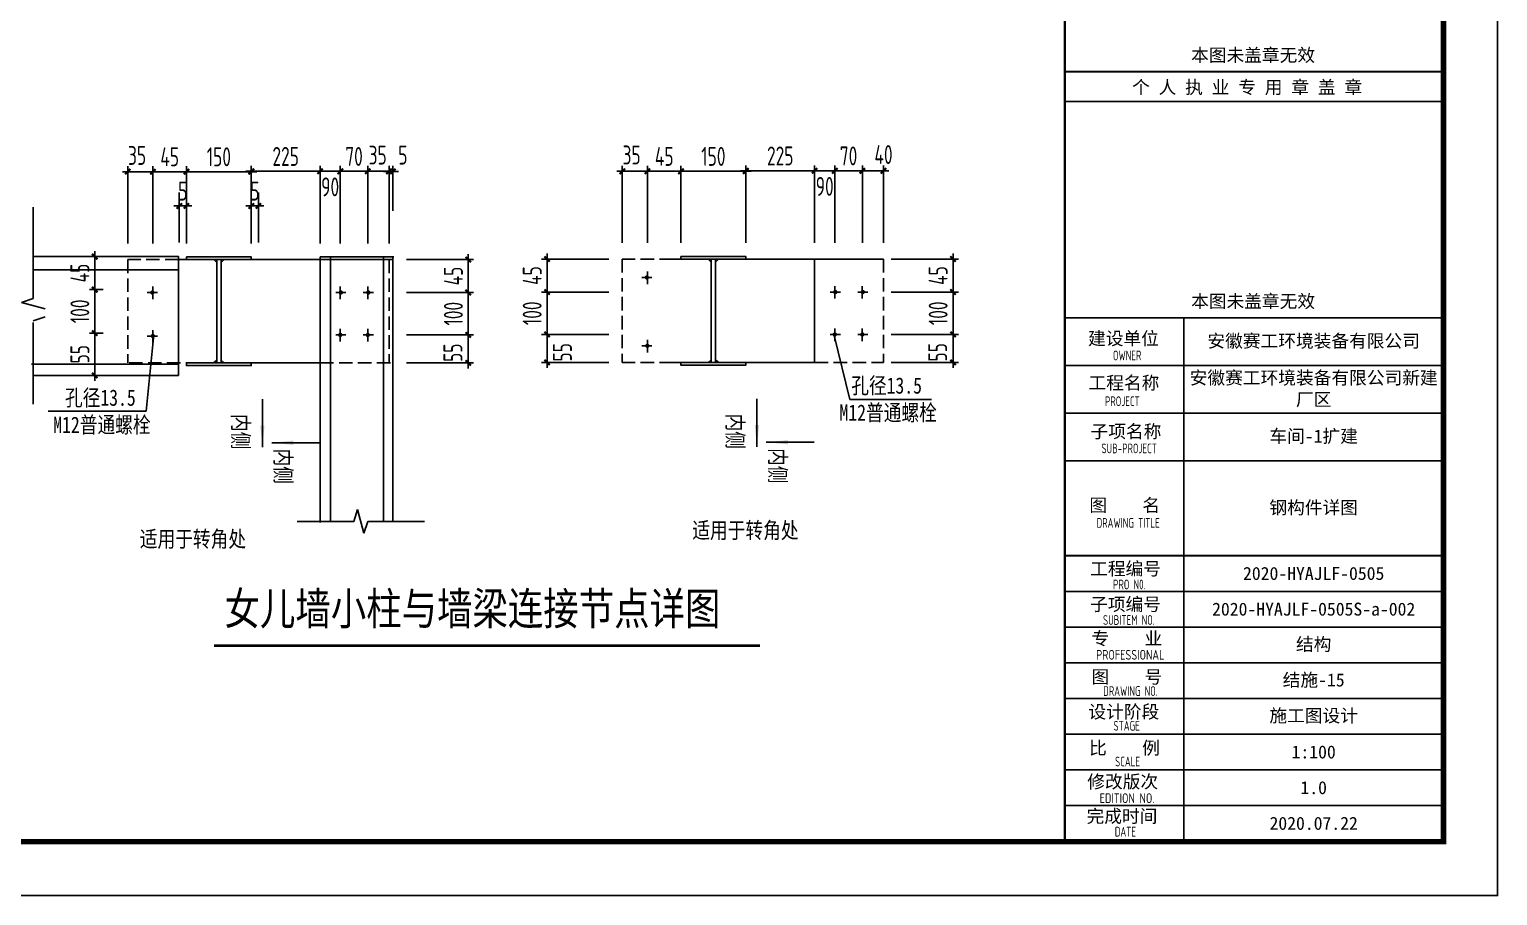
# Model space of a CAD drawing. Extents: x 2303022 to 2899168, y 17226141 to 18257813.
# Drawn here: x 2771839 to 2798977, y 17260315 to 17276328 of the extents above; entities that cross this region are included whole.
import ezdxf

# ---------------------------------------------------------------- set-up
doc = ezdxf.new("R2010")
doc.units = 0
doc.header["$LTSCALE"] = 1000
doc.header["$MEASUREMENT"] = 0
doc.linetypes.add('DASH', pattern=[0.35, 0.25, -0.1])
doc.layers.get('Defpoints').update_dxf_attribs({"color": 250})
for name, color, linetype in [('3T_WOOD', 21, 'Continuous'), ('OTHER', 7, 'Continuous'), ('PUB_DIM', 161, 'Continuous'), ('PUB_TEXT', 7, 'Continuous'), ('PUB_TITLE', 4, 'Continuous'), ('TK', 4, 'Continuous'), ('图层1', 8, 'Continuous'), ('水平支撑', 4, 'Continuous')]:
    doc.layers.add(name, color=color, linetype=linetype)
doc.styles.add('-宋体', font='', dxfattribs={"width": 0.8})
doc.styles.add('TSSD_Dimension', font='Tssdeng.shx', dxfattribs={"width": 0.7, "bigfont": 'hztxt.shx'})
doc.styles.add('TSSD_REIN', font='tssdeng.shx', dxfattribs={"width": 0.7, "bigfont": 'tssdchn.shx'})
doc.styles.add('图签宋体', font='', dxfattribs={"height": 300})
doc.styles.get('-宋体').set_extended_font_data('SimSun')
doc.styles.get('图签宋体').set_extended_font_data('NSimSun')
doc.dimstyles.new('TSSD_20_100', dxfattribs={"dimtxt": 350, "dimasz": 100, "dimexe": 100, "dimexo": 250, "dimgap": 100, "dimtad": 1, "dimdec": 0, "dimlfac": 0.2, "dimzin": 0, "dimdsep": 46, "dimtxsty": 'TSSD_Dimension', "dimblk": 'ARCHTICK', "dimblk1": 'ARCHTICK', "dimblk2": 'ARCHTICK', "dimcen": 0, "dimdle": 100, "dimclrt": 7, "dimadec": 0, "dimazin": 0, "dimtfac": 1, "dimtdec": 0, "dimtix": 1, "dimtmove": 2, "dimatfit": 3, "dimfxl": 0, "dimtolj": 1, "dimtzin": 0, "dimarcsym": 0})

# ---------------------------------------------------------------- blocks, each defined once
blk = doc.blocks.new('_ArchTick')
at = {"color": 0, "linetype": 'ByBlock', "const_width": 0.4}
blk.add_lwpolyline([(-0.5, -0.5), (0.5, 0.5)], dxfattribs=at)
blk = doc.blocks.new('*D813')
at = {"layer": 'Defpoints', "color": 0}
for p in [(2787235, 17273713), (2787235, 17272131), (2787627, 17272131)]:
    blk.add_point(p, dxfattribs=at)
at = {"layer": 'PUB_DIM', "color": 0, "lineweight": -2}
for p, q in [((2787727, 17273713), (2787135, 17273713)), ((2787235, 17272381), (2787235, 17273813)), ((2787627, 17272381), (2787627, 17273813))]:
    blk.add_line(p, q, dxfattribs=at)
at = {"layer": 'PUB_DIM', "color": 0, "lineweight": -2, "xscale": 100, "yscale": 100, "zscale": 100}
for p, rotation in [((2787235, 17273713), 180.0000000021782), ((2787627, 17273713), 2.178257574314557e-09)]:
    blk.add_blockref('_ArchTick', p, dxfattribs=dict(at, rotation=rotation))
at = {"layer": 'PUB_DIM', "color": 7, "insert": (2787626, 17274013), "char_height": 350, "attachment_point": 5, "rotation": 0, "style": 'TSSD_Dimension'}
blk.add_mtext('\\A1;40', dxfattribs=at)
blk = doc.blocks.new('*D814')
at = {"layer": 'Defpoints', "color": 0}
for p in [(2786353, 17273713), (2786353, 17272131), (2786725, 17272131)]:
    blk.add_point(p, dxfattribs=at)
at = {"layer": 'PUB_DIM', "color": 0, "lineweight": -2}
for p, q in [((2786825, 17273713), (2786253, 17273713)), ((2786353, 17272381), (2786353, 17273813)), ((2786725, 17272381), (2786725, 17273813))]:
    blk.add_line(p, q, dxfattribs=at)
at = {"layer": 'PUB_DIM', "color": 0, "lineweight": -2, "xscale": 100, "yscale": 100, "zscale": 100}
for p, rotation in [((2786353, 17273713), 180.0000000022905), ((2786725, 17273713), 2.290487799427865e-09)]:
    blk.add_blockref('_ArchTick', p, dxfattribs=dict(at, rotation=rotation))
at = {"layer": 'PUB_DIM', "color": 7, "insert": (2786539, 17273425), "char_height": 350, "attachment_point": 5, "rotation": 0, "style": 'TSSD_Dimension'}
blk.add_mtext('\\A1;90', dxfattribs=at)
blk = doc.blocks.new('*D815')
at = {"layer": 'Defpoints', "color": 0}
for p in [(2786725, 17273713), (2786725, 17272131), (2787235, 17272131)]:
    blk.add_point(p, dxfattribs=at)
at = {"layer": 'PUB_DIM', "color": 0, "lineweight": -2}
for p, q in [((2786725, 17273713), (2786625, 17273713)), ((2786725, 17272381), (2786725, 17273813)), ((2787235, 17273713), (2786725, 17273713)), ((2787235, 17272381), (2787235, 17273813)), ((2787235, 17273713), (2787335, 17273713))]:
    blk.add_line(p, q, dxfattribs=at)
at = {"layer": 'PUB_DIM', "color": 0, "lineweight": -2, "xscale": 100, "yscale": 100, "zscale": 100}
for p, rotation in [((2786725, 17273713), 359.999999996648), ((2787235, 17273713), 179.999999996648)]:
    blk.add_blockref('_ArchTick', p, dxfattribs=dict(at, rotation=rotation))
at = {"layer": 'PUB_DIM', "color": 7, "insert": (2786980, 17273988), "char_height": 350, "attachment_point": 5, "rotation": 360, "style": 'TSSD_Dimension'}
blk.add_mtext('\\A1;70', dxfattribs=at)
blk = doc.blocks.new('*D816')
at = {"layer": 'Defpoints', "color": 0}
for p in [(2785081, 17273705), (2783883, 17272131), (2785081, 17272131)]:
    blk.add_point(p, dxfattribs=at)
at = {"layer": 'PUB_DIM', "color": 0, "lineweight": -2}
for p, q in [((2783783, 17273705), (2785181, 17273705)), ((2783883, 17272381), (2783883, 17273805)), ((2785081, 17272381), (2785081, 17273805))]:
    blk.add_line(p, q, dxfattribs=at)
at = {"layer": 'PUB_DIM', "color": 0, "lineweight": -2, "xscale": 100, "yscale": 100, "zscale": 100, "rotation": 180}
blk.add_blockref('_ArchTick', (2783883, 17273705), dxfattribs=at)
at = {"layer": 'PUB_DIM', "color": 0, "lineweight": -2, "xscale": 100, "yscale": 100, "zscale": 100}
blk.add_blockref('_ArchTick', (2785081, 17273705), dxfattribs=at)
at = {"layer": 'PUB_DIM', "color": 7, "insert": (2784482, 17273980), "char_height": 350, "attachment_point": 5, "style": 'TSSD_Dimension'}
blk.add_mtext('\\A1;150', dxfattribs=at)
blk = doc.blocks.new('*D817')
at = {"layer": 'Defpoints', "color": 0}
for p in [(2783883, 17273705), (2783262, 17272131), (2783883, 17272131)]:
    blk.add_point(p, dxfattribs=at)
at = {"layer": 'PUB_DIM', "color": 0, "lineweight": -2}
for p, q in [((2783162, 17273705), (2783983, 17273705)), ((2783262, 17272381), (2783262, 17273805)), ((2783883, 17272381), (2783883, 17273805))]:
    blk.add_line(p, q, dxfattribs=at)
at = {"layer": 'PUB_DIM', "color": 0, "lineweight": -2, "xscale": 100, "yscale": 100, "zscale": 100, "rotation": 180}
blk.add_blockref('_ArchTick', (2783262, 17273705), dxfattribs=at)
at = {"layer": 'PUB_DIM', "color": 0, "lineweight": -2, "xscale": 100, "yscale": 100, "zscale": 100}
blk.add_blockref('_ArchTick', (2783883, 17273705), dxfattribs=at)
at = {"layer": 'PUB_DIM', "color": 7, "insert": (2783573, 17273980), "char_height": 350, "attachment_point": 5, "style": 'TSSD_Dimension'}
blk.add_mtext('\\A1;45', dxfattribs=at)
blk = doc.blocks.new('*D818')
at = {"layer": 'Defpoints', "color": 0}
for p in [(2785081, 17273713), (2785081, 17272131), (2786353, 17272131)]:
    blk.add_point(p, dxfattribs=at)
at = {"layer": 'PUB_DIM', "color": 0, "lineweight": -2}
for p, q in [((2786453, 17273713), (2784981, 17273713)), ((2785081, 17272381), (2785081, 17273813)), ((2786353, 17272381), (2786353, 17273813))]:
    blk.add_line(p, q, dxfattribs=at)
at = {"layer": 'PUB_DIM', "color": 0, "lineweight": -2, "xscale": 100, "yscale": 100, "zscale": 100, "rotation": 180}
blk.add_blockref('_ArchTick', (2785081, 17273713), dxfattribs=at)
at = {"layer": 'PUB_DIM', "color": 0, "lineweight": -2, "xscale": 100, "yscale": 100, "zscale": 100}
blk.add_blockref('_ArchTick', (2786353, 17273713), dxfattribs=at)
at = {"layer": 'PUB_DIM', "color": 7, "insert": (2785717, 17273988), "char_height": 350, "attachment_point": 5, "style": 'TSSD_Dimension'}
blk.add_mtext('\\A1;225', dxfattribs=at)
blk = doc.blocks.new('*D819')
at = {"layer": 'Defpoints', "color": 0}
for p in [(2775941, 17273697), (2774743, 17272122), (2775941, 17272122)]:
    blk.add_point(p, dxfattribs=at)
at = {"layer": 'PUB_DIM', "color": 0, "lineweight": -2}
for p, q in [((2774643, 17273697), (2776041, 17273697)), ((2774743, 17272372), (2774743, 17273797)), ((2775941, 17272372), (2775941, 17273797))]:
    blk.add_line(p, q, dxfattribs=at)
at = {"layer": 'PUB_DIM', "color": 0, "lineweight": -2, "xscale": 100, "yscale": 100, "zscale": 100, "rotation": 180}
blk.add_blockref('_ArchTick', (2774743, 17273697), dxfattribs=at)
at = {"layer": 'PUB_DIM', "color": 0, "lineweight": -2, "xscale": 100, "yscale": 100, "zscale": 100}
blk.add_blockref('_ArchTick', (2775941, 17273697), dxfattribs=at)
at = {"layer": 'PUB_DIM', "color": 7, "insert": (2775342, 17273972), "char_height": 350, "attachment_point": 5, "style": 'TSSD_Dimension'}
blk.add_mtext('\\A1;150', dxfattribs=at)
blk = doc.blocks.new('*D820')
at = {"layer": 'Defpoints', "color": 0}
for p in [(2774611, 17272976), (2774743, 17273063), (2774743, 17272976)]:
    blk.add_point(p, dxfattribs=at)
at = {"layer": 'PUB_DIM', "color": 0, "lineweight": -2}
for p, q in [((2774611, 17273226), (2774611, 17273163)), ((2774743, 17273226), (2774743, 17273163)), ((2774611, 17273063), (2774511, 17273063)), ((2774611, 17273063), (2774743, 17273063)), ((2774743, 17273063), (2774843, 17273063))]:
    blk.add_line(p, q, dxfattribs=at)
at = {"layer": 'PUB_DIM', "color": 0, "lineweight": -2, "xscale": 100, "yscale": 100, "zscale": 100}
blk.add_blockref('_ArchTick', (2774611, 17273063), dxfattribs=at)
at = {"layer": 'PUB_DIM', "color": 0, "lineweight": -2, "xscale": 100, "yscale": 100, "zscale": 100, "rotation": 180}
blk.add_blockref('_ArchTick', (2774743, 17273063), dxfattribs=at)
at = {"layer": 'PUB_DIM', "color": 7, "insert": (2774677, 17273338), "char_height": 350, "attachment_point": 5, "style": 'TSSD_Dimension'}
blk.add_mtext('\\A1;5', dxfattribs=at)
blk = doc.blocks.new('*D821')
at = {"layer": 'Defpoints', "color": 0}
for p in [(2774743, 17273697), (2774122, 17272122), (2774743, 17272122)]:
    blk.add_point(p, dxfattribs=at)
at = {"layer": 'PUB_DIM', "color": 0, "lineweight": -2}
for p, q in [((2774022, 17273697), (2774843, 17273697)), ((2774122, 17272372), (2774122, 17273797)), ((2774743, 17272372), (2774743, 17273797))]:
    blk.add_line(p, q, dxfattribs=at)
at = {"layer": 'PUB_DIM', "color": 0, "lineweight": -2, "xscale": 100, "yscale": 100, "zscale": 100, "rotation": 180}
blk.add_blockref('_ArchTick', (2774122, 17273697), dxfattribs=at)
at = {"layer": 'PUB_DIM', "color": 0, "lineweight": -2, "xscale": 100, "yscale": 100, "zscale": 100}
blk.add_blockref('_ArchTick', (2774743, 17273697), dxfattribs=at)
at = {"layer": 'PUB_DIM', "color": 7, "insert": (2774433, 17273972), "char_height": 350, "attachment_point": 5, "style": 'TSSD_Dimension'}
blk.add_mtext('\\A1;45', dxfattribs=at)
blk = doc.blocks.new('*D822')
at = {"layer": 'Defpoints', "color": 0}
for p in [(2774122, 17273697), (2773658, 17272122), (2774122, 17272122)]:
    blk.add_point(p, dxfattribs=at)
at = {"layer": 'PUB_DIM', "color": 0, "lineweight": -2}
for p, q in [((2773558, 17273697), (2774222, 17273697)), ((2773658, 17272372), (2773658, 17273797)), ((2774122, 17272372), (2774122, 17273797))]:
    blk.add_line(p, q, dxfattribs=at)
at = {"layer": 'PUB_DIM', "color": 0, "lineweight": -2, "xscale": 100, "yscale": 100, "zscale": 100, "rotation": 180}
blk.add_blockref('_ArchTick', (2773658, 17273697), dxfattribs=at)
at = {"layer": 'PUB_DIM', "color": 0, "lineweight": -2, "xscale": 100, "yscale": 100, "zscale": 100}
blk.add_blockref('_ArchTick', (2774122, 17273697), dxfattribs=at)
at = {"layer": 'PUB_DIM', "color": 7, "insert": (2773830, 17273997), "char_height": 350, "attachment_point": 5, "style": 'TSSD_Dimension'}
blk.add_mtext('\\A1;35', dxfattribs=at)
blk = doc.blocks.new('*D823')
at = {"layer": 'Defpoints', "color": 0}
for p in [(2777586, 17273704), (2777586, 17272122), (2778095, 17272122)]:
    blk.add_point(p, dxfattribs=at)
at = {"layer": 'PUB_DIM', "color": 0, "lineweight": -2}
for p, q in [((2777586, 17273704), (2777486, 17273704)), ((2777586, 17272372), (2777586, 17273804)), ((2778095, 17273704), (2777586, 17273704)), ((2778095, 17272372), (2778095, 17273804)), ((2778095, 17273704), (2778195, 17273704))]:
    blk.add_line(p, q, dxfattribs=at)
at = {"layer": 'PUB_DIM', "color": 0, "lineweight": -2, "xscale": 100, "yscale": 100, "zscale": 100}
for p, rotation in [((2777586, 17273704), 359.999999996648), ((2778095, 17273704), 179.999999996648)]:
    blk.add_blockref('_ArchTick', p, dxfattribs=dict(at, rotation=rotation))
at = {"layer": 'PUB_DIM', "color": 7, "insert": (2777840, 17273979), "char_height": 350, "attachment_point": 5, "rotation": 360, "style": 'TSSD_Dimension'}
blk.add_mtext('\\A1;70', dxfattribs=at)
blk = doc.blocks.new('*D824')
at = {"layer": 'Defpoints', "color": 0}
for p in [(2778095, 17273704), (2778095, 17272122), (2778487, 17272122)]:
    blk.add_point(p, dxfattribs=at)
at = {"layer": 'PUB_DIM', "color": 0, "lineweight": -2}
for p, q in [((2778587, 17273704), (2777995, 17273704)), ((2778095, 17272372), (2778095, 17273804)), ((2778487, 17272372), (2778487, 17273804))]:
    blk.add_line(p, q, dxfattribs=at)
at = {"layer": 'PUB_DIM', "color": 0, "lineweight": -2, "xscale": 100, "yscale": 100, "zscale": 100}
for p, rotation in [((2778095, 17273704), 180.0000000021782), ((2778487, 17273704), 2.178257574314557e-09)]:
    blk.add_blockref('_ArchTick', p, dxfattribs=dict(at, rotation=rotation))
at = {"layer": 'PUB_DIM', "color": 7, "insert": (2778277, 17274004), "char_height": 350, "attachment_point": 5, "rotation": 0, "style": 'TSSD_Dimension'}
blk.add_mtext('\\A1;35', dxfattribs=at)
blk = doc.blocks.new('*D825')
at = {"layer": 'Defpoints', "color": 0}
for p in [(2775941, 17273704), (2775941, 17272122), (2777213, 17272122)]:
    blk.add_point(p, dxfattribs=at)
at = {"layer": 'PUB_DIM', "color": 0, "lineweight": -2}
for p, q in [((2777313, 17273704), (2775841, 17273704)), ((2775941, 17272372), (2775941, 17273804)), ((2777213, 17272372), (2777213, 17273804))]:
    blk.add_line(p, q, dxfattribs=at)
at = {"layer": 'PUB_DIM', "color": 0, "lineweight": -2, "xscale": 100, "yscale": 100, "zscale": 100, "rotation": 180}
blk.add_blockref('_ArchTick', (2775941, 17273704), dxfattribs=at)
at = {"layer": 'PUB_DIM', "color": 0, "lineweight": -2, "xscale": 100, "yscale": 100, "zscale": 100}
blk.add_blockref('_ArchTick', (2777213, 17273704), dxfattribs=at)
at = {"layer": 'PUB_DIM', "color": 7, "insert": (2776577, 17273979), "char_height": 350, "attachment_point": 5, "style": 'TSSD_Dimension'}
blk.add_mtext('\\A1;225', dxfattribs=at)
blk = doc.blocks.new('*D826')
at = {"layer": 'Defpoints', "color": 0}
for p in [(2777213, 17273704), (2777213, 17272122), (2777586, 17272122)]:
    blk.add_point(p, dxfattribs=at)
at = {"layer": 'PUB_DIM', "color": 0, "lineweight": -2}
for p, q in [((2777686, 17273704), (2777113, 17273704)), ((2777213, 17272372), (2777213, 17273804)), ((2777586, 17272372), (2777586, 17273804))]:
    blk.add_line(p, q, dxfattribs=at)
at = {"layer": 'PUB_DIM', "color": 0, "lineweight": -2, "xscale": 100, "yscale": 100, "zscale": 100}
for p, rotation in [((2777213, 17273704), 180.0000000022905), ((2777586, 17273704), 2.290487799427865e-09)]:
    blk.add_blockref('_ArchTick', p, dxfattribs=dict(at, rotation=rotation))
at = {"layer": 'PUB_DIM', "color": 7, "insert": (2777399, 17273416), "char_height": 350, "attachment_point": 5, "rotation": 0, "style": 'TSSD_Dimension'}
blk.add_mtext('\\A1;90', dxfattribs=at)
blk = doc.blocks.new('*D827')
at = {"layer": 'Defpoints', "color": 0}
for p in [(2778487, 17273703), (2778487, 17272724), (2778559, 17272724)]:
    blk.add_point(p, dxfattribs=at)
at = {"layer": 'PUB_DIM', "color": 0, "lineweight": -2}
for p, q in [((2778487, 17273703), (2778387, 17273703)), ((2778487, 17272974), (2778487, 17273803)), ((2778559, 17273703), (2778487, 17273703)), ((2778559, 17272974), (2778559, 17273803)), ((2778559, 17273703), (2778659, 17273703))]:
    blk.add_line(p, q, dxfattribs=at)
at = {"layer": 'PUB_DIM', "color": 0, "lineweight": -2, "xscale": 100, "yscale": 100, "zscale": 100}
for p, rotation in [((2778487, 17273703), 1.181690564132229e-08), ((2778559, 17273703), 180.0000000118169)]:
    blk.add_blockref('_ArchTick', p, dxfattribs=dict(at, rotation=rotation))
at = {"layer": 'PUB_DIM', "color": 7, "insert": (2778743, 17274003), "char_height": 350, "attachment_point": 5, "rotation": 0, "style": 'TSSD_Dimension'}
blk.add_mtext('\\A1;5', dxfattribs=at)
blk = doc.blocks.new('*D828')
at = {"layer": 'Defpoints', "color": 0}
for p in [(2775941, 17273063), (2775941, 17272976), (2776073, 17272976)]:
    blk.add_point(p, dxfattribs=at)
at = {"layer": 'PUB_DIM', "color": 0, "lineweight": -2}
for p, q in [((2775941, 17273226), (2775941, 17273163)), ((2776073, 17273226), (2776073, 17273163)), ((2775941, 17273063), (2775841, 17273063)), ((2776073, 17273063), (2775941, 17273063)), ((2776073, 17273063), (2776173, 17273063))]:
    blk.add_line(p, q, dxfattribs=at)
at = {"layer": 'PUB_DIM', "color": 0, "lineweight": -2, "xscale": 100, "yscale": 100, "zscale": 100}
blk.add_blockref('_ArchTick', (2775941, 17273063), dxfattribs=at)
at = {"layer": 'PUB_DIM', "color": 0, "lineweight": -2, "xscale": 100, "yscale": 100, "zscale": 100, "rotation": 180}
blk.add_blockref('_ArchTick', (2776073, 17273063), dxfattribs=at)
at = {"layer": 'PUB_DIM', "color": 7, "insert": (2776007, 17273338), "char_height": 350, "attachment_point": 5, "style": 'TSSD_Dimension'}
blk.add_mtext('\\A1;5', dxfattribs=at)
blk = doc.blocks.new('*D829')
at = {"layer": 'Defpoints', "color": 0}
for p in [(2783262, 17273705), (2782798, 17272131), (2783262, 17272131)]:
    blk.add_point(p, dxfattribs=at)
at = {"layer": 'PUB_DIM', "color": 0, "lineweight": -2}
for p, q in [((2782698, 17273705), (2783362, 17273705)), ((2782798, 17272381), (2782798, 17273805)), ((2783262, 17272381), (2783262, 17273805))]:
    blk.add_line(p, q, dxfattribs=at)
at = {"layer": 'PUB_DIM', "color": 0, "lineweight": -2, "xscale": 100, "yscale": 100, "zscale": 100, "rotation": 180}
blk.add_blockref('_ArchTick', (2782798, 17273705), dxfattribs=at)
at = {"layer": 'PUB_DIM', "color": 0, "lineweight": -2, "xscale": 100, "yscale": 100, "zscale": 100}
blk.add_blockref('_ArchTick', (2783262, 17273705), dxfattribs=at)
at = {"layer": 'PUB_DIM', "color": 7, "insert": (2782970, 17274005), "char_height": 350, "attachment_point": 5, "style": 'TSSD_Dimension'}
blk.add_mtext('\\A1;35', dxfattribs=at)
blk = doc.blocks.new('*D835')
at = {"layer": 'Defpoints', "color": 0}
for p in [(2773048, 17272128), (2773454, 17272128), (2773454, 17271517)]:
    blk.add_point(p, dxfattribs=at)
at = {"layer": 'PUB_DIM', "color": 0, "lineweight": -2}
for p, q in [((2773204, 17272128), (2772948, 17272128)), ((2773048, 17271417), (2773048, 17272228)), ((2773204, 17271517), (2772948, 17271517))]:
    blk.add_line(p, q, dxfattribs=at)
at = {"layer": 'PUB_DIM', "color": 0, "lineweight": -2, "xscale": 100, "yscale": 100, "zscale": 100}
for p, rotation in [((2773048, 17272128), 90), ((2773048, 17271517), 270)]:
    blk.add_blockref('_ArchTick', p, dxfattribs=dict(at, rotation=rotation))
at = {"layer": 'PUB_DIM', "color": 7, "insert": (2772773, 17271823), "char_height": 350, "attachment_point": 5, "rotation": 90, "style": 'TSSD_Dimension'}
blk.add_mtext('\\A1;45', dxfattribs=at)
blk = doc.blocks.new('*D836')
at = {"layer": 'Defpoints', "color": 0}
for p in [(2773048, 17270714), (2773454, 17270714), (2773454, 17269931)]:
    blk.add_point(p, dxfattribs=at)
at = {"layer": 'PUB_DIM', "color": 0, "lineweight": -2}
for p, q in [((2773204, 17270714), (2772948, 17270714)), ((2773048, 17269831), (2773048, 17270814)), ((2773204, 17269931), (2772948, 17269931))]:
    blk.add_line(p, q, dxfattribs=at)
at = {"layer": 'PUB_DIM', "color": 0, "lineweight": -2, "xscale": 100, "yscale": 100, "zscale": 100}
for p, rotation in [((2773048, 17270714), 90), ((2773048, 17269931), 270)]:
    blk.add_blockref('_ArchTick', p, dxfattribs=dict(at, rotation=rotation))
at = {"layer": 'PUB_DIM', "color": 7, "insert": (2772773, 17270323), "char_height": 350, "attachment_point": 5, "rotation": 90, "style": 'TSSD_Dimension'}
blk.add_mtext('\\A1;55', dxfattribs=at)
blk = doc.blocks.new('*D837')
at = {"layer": 'Defpoints', "color": 0}
for p in [(2773048, 17271517), (2773454, 17271517), (2773454, 17270714)]:
    blk.add_point(p, dxfattribs=at)
at = {"layer": 'PUB_DIM', "color": 0, "lineweight": -2}
for p, q in [((2773204, 17271517), (2772948, 17271517)), ((2773048, 17270614), (2773048, 17271617)), ((2773204, 17270714), (2772948, 17270714))]:
    blk.add_line(p, q, dxfattribs=at)
at = {"layer": 'PUB_DIM', "color": 0, "lineweight": -2, "xscale": 100, "yscale": 100, "zscale": 100}
for p, rotation in [((2773048, 17271517), 90), ((2773048, 17270714), 270)]:
    blk.add_blockref('_ArchTick', p, dxfattribs=dict(at, rotation=rotation))
at = {"layer": 'PUB_DIM', "color": 7, "insert": (2772773, 17271116), "char_height": 350, "attachment_point": 5, "rotation": 90, "style": 'TSSD_Dimension'}
blk.add_mtext('\\A1;100', dxfattribs=at)
blk = doc.blocks.new('_ARROW')
blk.add_solid([(0, 0), (-1, 0.1), (-1, -0.1)])
blk = doc.blocks.new('*D846')
at = {"layer": 'Defpoints', "color": 0}
for p in [(2778559, 17272073), (2779951, 17272073), (2778559, 17271464)]:
    blk.add_point(p, dxfattribs=at)
at = {"layer": 'PUB_DIM', "color": 0, "lineweight": -2}
for p, q in [((2778809, 17272073), (2780051, 17272073)), ((2779951, 17271364), (2779951, 17272173)), ((2778809, 17271464), (2780051, 17271464))]:
    blk.add_line(p, q, dxfattribs=at)
at = {"layer": 'PUB_DIM', "color": 0, "lineweight": -2, "xscale": 100, "yscale": 100, "zscale": 100}
for p, rotation in [((2779951, 17272073), 90), ((2779951, 17271464), 270)]:
    blk.add_blockref('_ArchTick', p, dxfattribs=dict(at, rotation=rotation))
at = {"layer": 'PUB_DIM', "color": 7, "insert": (2779676, 17271768), "char_height": 350, "attachment_point": 5, "rotation": 90, "style": 'TSSD_Dimension'}
blk.add_mtext('\\A1;45', dxfattribs=at)
blk = doc.blocks.new('*D847')
at = {"layer": 'Defpoints', "color": 0}
for p in [(2778559, 17270680), (2779951, 17270680), (2778559, 17270161)]:
    blk.add_point(p, dxfattribs=at)
at = {"layer": 'PUB_DIM', "color": 0, "lineweight": -2}
for p, q in [((2778809, 17270680), (2780051, 17270680)), ((2779951, 17270061), (2779951, 17270780)), ((2778809, 17270161), (2780051, 17270161))]:
    blk.add_line(p, q, dxfattribs=at)
at = {"layer": 'PUB_DIM', "color": 0, "lineweight": -2, "xscale": 100, "yscale": 100, "zscale": 100}
for p, rotation in [((2779951, 17270680), 90), ((2779951, 17270161), 270)]:
    blk.add_blockref('_ArchTick', p, dxfattribs=dict(at, rotation=rotation))
at = {"layer": 'PUB_DIM', "color": 7, "insert": (2779668, 17270350), "char_height": 350, "attachment_point": 5, "rotation": 90, "style": 'TSSD_Dimension'}
blk.add_mtext('\\A1;55', dxfattribs=at)
blk = doc.blocks.new('*D848')
at = {"layer": 'Defpoints', "color": 0}
for p in [(2778559, 17271464), (2779951, 17271464), (2778559, 17270680)]:
    blk.add_point(p, dxfattribs=at)
at = {"layer": 'PUB_DIM', "color": 0, "lineweight": -2}
for p, q in [((2779951, 17270580), (2779951, 17271564)), ((2778809, 17271464), (2780051, 17271464)), ((2778809, 17270680), (2780051, 17270680))]:
    blk.add_line(p, q, dxfattribs=at)
at = {"layer": 'PUB_DIM', "color": 0, "lineweight": -2, "xscale": 100, "yscale": 100, "zscale": 100}
for p, rotation in [((2779951, 17271464), 90), ((2779951, 17270680), 270)]:
    blk.add_blockref('_ArchTick', p, dxfattribs=dict(at, rotation=rotation))
at = {"layer": 'PUB_DIM', "color": 7, "insert": (2779676, 17271072), "char_height": 350, "attachment_point": 5, "rotation": 90, "style": 'TSSD_Dimension'}
blk.add_mtext('\\A1;100', dxfattribs=at)
blk = doc.blocks.new('*D862')
at = {"layer": 'Defpoints', "color": 0}
for p in [(2787519, 17272082), (2788911, 17272082), (2787519, 17271472)]:
    blk.add_point(p, dxfattribs=at)
at = {"layer": 'PUB_DIM', "color": 0, "lineweight": -2}
for p, q in [((2787769, 17272082), (2789011, 17272082)), ((2788911, 17271372), (2788911, 17272182)), ((2787769, 17271472), (2789011, 17271472))]:
    blk.add_line(p, q, dxfattribs=at)
at = {"layer": 'PUB_DIM', "color": 0, "lineweight": -2, "xscale": 100, "yscale": 100, "zscale": 100}
for p, rotation in [((2788911, 17272082), 90), ((2788911, 17271472), 270)]:
    blk.add_blockref('_ArchTick', p, dxfattribs=dict(at, rotation=rotation))
at = {"layer": 'PUB_DIM', "color": 7, "insert": (2788636, 17271777), "char_height": 350, "attachment_point": 5, "rotation": 90, "style": 'TSSD_Dimension'}
blk.add_mtext('\\A1;45', dxfattribs=at)
blk = doc.blocks.new('*D863')
at = {"layer": 'Defpoints', "color": 0}
for p in [(2787519, 17270688), (2788911, 17270688), (2787519, 17270170)]:
    blk.add_point(p, dxfattribs=at)
at = {"layer": 'PUB_DIM', "color": 0, "lineweight": -2}
for p, q in [((2787769, 17270688), (2789011, 17270688)), ((2788911, 17270070), (2788911, 17270788)), ((2787769, 17270170), (2789011, 17270170))]:
    blk.add_line(p, q, dxfattribs=at)
at = {"layer": 'PUB_DIM', "color": 0, "lineweight": -2, "xscale": 100, "yscale": 100, "zscale": 100}
for p, rotation in [((2788911, 17270688), 90), ((2788911, 17270170), 270)]:
    blk.add_blockref('_ArchTick', p, dxfattribs=dict(at, rotation=rotation))
at = {"layer": 'PUB_DIM', "color": 7, "insert": (2788627, 17270358), "char_height": 350, "attachment_point": 5, "rotation": 90, "style": 'TSSD_Dimension'}
blk.add_mtext('\\A1;55', dxfattribs=at)
blk = doc.blocks.new('*D864')
at = {"layer": 'Defpoints', "color": 0}
for p in [(2787519, 17271472), (2788911, 17271472), (2787519, 17270688)]:
    blk.add_point(p, dxfattribs=at)
at = {"layer": 'PUB_DIM', "color": 0, "lineweight": -2}
for p, q in [((2788911, 17270588), (2788911, 17271572)), ((2787769, 17271472), (2789011, 17271472)), ((2787769, 17270688), (2789011, 17270688))]:
    blk.add_line(p, q, dxfattribs=at)
at = {"layer": 'PUB_DIM', "color": 0, "lineweight": -2, "xscale": 100, "yscale": 100, "zscale": 100}
for p, rotation in [((2788911, 17271472), 90), ((2788911, 17270688), 270)]:
    blk.add_blockref('_ArchTick', p, dxfattribs=dict(at, rotation=rotation))
at = {"layer": 'PUB_DIM', "color": 7, "insert": (2788636, 17271080), "char_height": 350, "attachment_point": 5, "rotation": 90, "style": 'TSSD_Dimension'}
blk.add_mtext('\\A1;100', dxfattribs=at)
blk = doc.blocks.new('*D865')
at = {"layer": 'Defpoints', "color": 0}
for p in [(2781408, 17272082), (2782801, 17272082), (2782801, 17271472)]:
    blk.add_point(p, dxfattribs=at)
at = {"layer": 'PUB_DIM', "color": 0, "lineweight": -2}
for p, q in [((2782551, 17272082), (2781308, 17272082)), ((2781408, 17271372), (2781408, 17272182)), ((2782551, 17271472), (2781308, 17271472))]:
    blk.add_line(p, q, dxfattribs=at)
at = {"layer": 'PUB_DIM', "color": 0, "lineweight": -2, "xscale": 100, "yscale": 100, "zscale": 100}
for p, rotation in [((2781408, 17272082), 90), ((2781408, 17271472), 270)]:
    blk.add_blockref('_ArchTick', p, dxfattribs=dict(at, rotation=rotation))
at = {"layer": 'PUB_DIM', "color": 7, "insert": (2781133, 17271777), "char_height": 350, "attachment_point": 5, "rotation": 90, "style": 'TSSD_Dimension'}
blk.add_mtext('\\A1;45', dxfattribs=at)
blk = doc.blocks.new('*D866')
at = {"layer": 'Defpoints', "color": 0}
for p in [(2781408, 17270688), (2782801, 17270688), (2782801, 17270170)]:
    blk.add_point(p, dxfattribs=at)
at = {"layer": 'PUB_DIM', "color": 0, "lineweight": -2}
for p, q in [((2782551, 17270688), (2781308, 17270688)), ((2781408, 17270070), (2781408, 17270788)), ((2782551, 17270170), (2781308, 17270170))]:
    blk.add_line(p, q, dxfattribs=at)
at = {"layer": 'PUB_DIM', "color": 0, "lineweight": -2, "xscale": 100, "yscale": 100, "zscale": 100}
for p, rotation in [((2781408, 17270688), 90), ((2781408, 17270170), 270)]:
    blk.add_blockref('_ArchTick', p, dxfattribs=dict(at, rotation=rotation))
at = {"layer": 'PUB_DIM', "color": 7, "insert": (2781692, 17270358), "char_height": 350, "attachment_point": 5, "rotation": 90, "style": 'TSSD_Dimension'}
blk.add_mtext('\\A1;55', dxfattribs=at)
blk = doc.blocks.new('*D867')
at = {"layer": 'Defpoints', "color": 0}
for p in [(2781408, 17271472), (2782801, 17271472), (2782801, 17270688)]:
    blk.add_point(p, dxfattribs=at)
at = {"layer": 'PUB_DIM', "color": 0, "lineweight": -2}
for p, q in [((2781408, 17270588), (2781408, 17271572)), ((2782551, 17271472), (2781308, 17271472)), ((2782551, 17270688), (2781308, 17270688))]:
    blk.add_line(p, q, dxfattribs=at)
at = {"layer": 'PUB_DIM', "color": 0, "lineweight": -2, "xscale": 100, "yscale": 100, "zscale": 100}
for p, rotation in [((2781408, 17271472), 90), ((2781408, 17270688), 270)]:
    blk.add_blockref('_ArchTick', p, dxfattribs=dict(at, rotation=rotation))
at = {"layer": 'PUB_DIM', "color": 7, "insert": (2781133, 17271080), "char_height": 350, "attachment_point": 5, "rotation": 90, "style": 'TSSD_Dimension'}
blk.add_mtext('\\A1;100', dxfattribs=at)
blk = doc.blocks.new('GeYuanFrame_72621653', base_point=(20.09, 4.53))
at = {"layer": 'PUB_TITLE'}
blk.add_lwpolyline([(908.09, 14.53), (908.09, 111.33)], dxfattribs=at)
at = {"layer": 'TK'}
for p, q in [((886.09, 102.53), (956.09, 102.53)), ((886.09, 93.73), (956.09, 93.73)), ((886.09, 84.93), (908.09, 84.93)), ((886.09, 84.93), (956.09, 84.93)), ((886.09, 67.37), (956.09, 67.37)), ((886.09, 67.33), (956.09, 67.33)), ((886.09, 60.77), (956.09, 60.77)), ((886.09, 54.17), (956.09, 54.17)), ((886.09, 47.57), (956.09, 47.57)), ((886.09, 40.97), (956.09, 40.97)), ((886.09, 34.37), (956.09, 34.37)), ((886.09, 27.77), (956.09, 27.77)), ((886.09, 21.17), (956.09, 21.17)), ((886.09, 14.53), (956.09, 14.53))]:
    blk.add_line(p, q, dxfattribs=at)
blk.add_lwpolyline([(20.09, 4.53), (20.09, 598.53), (966.09, 598.53), (966.09, 4.53)], close=True, dxfattribs=at)
at = {"layer": 'TK', "const_width": 1}
blk.add_lwpolyline([(45.09, 588.53), (956.09, 588.53), (956.09, 14.53), (45.09, 14.53)], close=True, dxfattribs=at)
at = {"layer": 'TK'}
for points, const_width in [([(886.09, 588.53), (886.09, 14.53)], 0.4), ([(886.09, 156.83), (956.09, 156.83)], 0.35), ([(886.09, 111.33), (956.09, 111.33)], 0.35), ([(886.09, 67.37), (956.09, 67.37)], 0.35)]:
    blk.add_lwpolyline(points, dxfattribs=dict(at, const_width=const_width))
blk.add_lwpolyline([(886.09, 151.33), (956.09, 151.33)], dxfattribs=at)
at = {"layer": 'TK', "style": '图签宋体'}
for s, p in [('本图未盖章无效', (909.43, 158.7)), ('个 人 执 业 专 用 章 盖 章', (898.52, 152.77)), ('本图未盖章无效', (909.43, 113.2)), ('建设单位', (890.39, 106.33)), ('工程名称', (890.47, 98.12)), ('子项名称', (890.85, 89.14)), ('图    名', (890.63, 75.5)), ('工程编号', (890.77, 63.77)), ('子项编号', (890.77, 57.19)), ('专    业', (891.01, 50.88)), ('图    号', (891.02, 43.77)), ('设计阶段', (890.45, 37.32)), ('比    例', (890.59, 30.63)), ('修改版次', (890.24, 24.41)), ('完成时间', (890.11, 18.02))]:
    blk.add_text(s, height=2.4, dxfattribs=at).set_placement(p)
at = {"layer": 'TK', "style": 'TSSD_REIN'}
for s, width, p in [('OWNER', 0.7, (894.98, 103.48)), ('PROJECT', 0.7, (893.52, 95.02)), ('SUB-PROJECT', 0.7, (892.86, 86.3)), ('DRAWING TITLE', 0.7, (891.97, 72.53)), ('PRO N0.', 0.7, (895.01, 61.15)), ('SUBITEM NO.', 0.7, (893.15, 54.58)), ('PROFESSIONAL', 0.8, (891.88, 48.15)), ('DRAWING NO.', 0.7, (893.19, 41.45)), ('STAGE', 0.7, (895.09, 35.03)), ('SCALE', 0.7, (895.38, 28.42)), ('EDITION NO.', 0.8, (892.53, 21.64)), ('DATE', 0.7, (895.33, 15.45))]:
    blk.add_text(s, height=1.8, dxfattribs=dict(at, width=width)).set_placement(p)
at = {"layer": 'TK', "char_height": 2.4, "width": 48, "attachment_point": 5, "style": '图签宋体'}
for s, insert in [('安徽赛工环境装备有限公司', (932.09, 106.93)), ('安徽赛工环境装备有限公司新建厂区', (932.09, 98.13)), ('车间-1扩建', (932.09, 89.33)), ('钢构件详图', (932.09, 76.13)), ('2020-HYAJLF-0505', (932.09, 64.07)), ('2020-HYAJLF-0505S-a-002', (932.09, 57.47)), ('结构', (932.09, 50.87)), ('结施-15', (932.09, 44.27)), ('施工图设计', (932.09, 37.67)), ('1:100', (932.09, 31.07)), ('1.0', (932.09, 24.47)), ('2020.07.22', (932.09, 17.88))]:
    blk.add_mtext(s, dxfattribs=dict(at, insert=insert))

msp = doc.modelspace()

# ---------------------------------------------------------------- linework, layer by layer
at = {"layer": 'OTHER'}
for p, q in [((2771911, 17273039.9), (2771911, 17271350.2)), ((2771911, 17271350.2), (2771691, 17271280.2)), ((2771691, 17271280.2), (2772131, 17271160.2)), ((2772131, 17271011), (2771911, 17270941)), ((2771911, 17270911), (2771911, 17269400.4)), ((2777904.2, 17267452.4), (2777834.2, 17267232.4)), ((2778024.2, 17267012.4), (2777904.2, 17267452.4)), ((2777834.2, 17267232.4), (2776788.2, 17267232.4)), ((2778094.2, 17267232.4), (2778024.2, 17267012.4)), ((2779140.2, 17267232.4), (2778094.2, 17267232.4))]:
    msp.add_line(p, q, dxfattribs=at)
at = {"layer": 'PUB_DIM'}
for p, q in [((2774610.9, 17273313.3), (2774610.9, 17272390.3)), ((2776072.9, 17273313.3), (2776072.9, 17272390.3)), ((2777212.8, 17272122.4), (2778574.7, 17272122.4))]:
    msp.add_line(p, q, dxfattribs=at)
for points in [[(2776146.7, 17268605), (2776146.7, 17269489.3)], [(2785286.6, 17268613.6), (2785286.6, 17269497.9)], [(2776319.4, 17268686.8), (2777203.7, 17268686.8)], [(2785459.3, 17268695.4), (2786343.6, 17268695.4)]]:
    msp.add_lwpolyline(points, dxfattribs=at)
at = {"layer": '图层1'}
for p, q in [((2774135.1, 17270624.3), (2773999.7, 17269271.2)), ((2786712.3, 17270668.1), (2787004.2, 17269484.2)), ((2787004.2, 17269484.2), (2788515, 17269484.2)), ((2773999.7, 17269271.2), (2772188.7, 17269271.2))]:
    msp.add_line(p, q, dxfattribs=at)
at = {"layer": '水平支撑'}
for p, q in [((2774596.5, 17272127.9), (2771910.8, 17272127.9)), ((2774596.5, 17272127.9), (2774596.5, 17271978.8)), ((2775333, 17272073.1), (2774596.5, 17272073.1)), ((2775247.1, 17272073.1), (2775302.4, 17272016.4)), ((2775350.8, 17272073.1), (2777212.8, 17272073.1)), ((2775436.7, 17272073.1), (2775381.3, 17272016.4)), ((2777212.8, 17272122.4), (2777212.8, 17270160.9)), ((2777212.8, 17272073.1), (2778559.1, 17272073.1)), ((2777407, 17272122.4), (2777407, 17267249.1)), ((2778385.8, 17272122.4), (2778385.8, 17267249.1)), ((2778559.1, 17272122.4), (2778559.1, 17267249.1)), ((2778559.1, 17272031.8), (2778559.1, 17270119.6)), ((2784472.9, 17272081.7), (2783736.4, 17272081.7)), ((2784387, 17272081.7), (2784442.3, 17272025)), ((2784490.7, 17272081.7), (2786352.7, 17272081.7)), ((2784576.6, 17272081.7), (2784521.2, 17272025)), ((2786352.7, 17272081.7), (2787626.8, 17272081.7)), ((2786352.7, 17272081.7), (2786352.7, 17270169.5)), ((2774596.5, 17271885.6), (2771910.8, 17271885.6)), ((2774596.5, 17271978.8), (2774596.5, 17270066.6)), ((2783262.3, 17271852.5), (2783262.3, 17271620.8)), ((2774122.4, 17271572.8), (2774122.4, 17271341.1)), ((2777585.5, 17271574.3), (2777585.5, 17271342.6)), ((2778094.9, 17271574.3), (2778094.9, 17271342.6)), ((2783345.5, 17271742), (2783158.2, 17271742)), ((2786725.4, 17271582.9), (2786725.4, 17271351.2)), ((2787234.8, 17271582.9), (2787234.8, 17271351.2)), ((2774205.7, 17271462.3), (2774018.3, 17271462.3)), ((2777502.2, 17271463.8), (2777689.6, 17271463.8)), ((2777502.2, 17271463.8), (2777689.6, 17271463.8)), ((2778011.6, 17271463.8), (2778199, 17271463.8)), ((2778011.6, 17271463.8), (2778199, 17271463.8)), ((2786642.1, 17271472.4), (2786829.5, 17271472.4)), ((2786642.1, 17271472.4), (2786829.5, 17271472.4)), ((2787151.5, 17271472.4), (2787338.9, 17271472.4)), ((2787151.5, 17271472.4), (2787338.9, 17271472.4)), ((2774122.4, 17270769.7), (2774122.4, 17270537.9)), ((2777502.2, 17270679.7), (2777689.6, 17270679.7)), ((2777502.2, 17270679.7), (2777689.6, 17270679.7)), ((2777585.5, 17270790.2), (2777585.5, 17270558.5)), ((2778011.6, 17270679.7), (2778199, 17270679.7)), ((2778011.6, 17270679.7), (2778199, 17270679.7)), ((2778094.9, 17270790.2), (2778094.9, 17270558.5)), ((2786642.1, 17270688.3), (2786829.5, 17270688.3)), ((2786642.1, 17270688.3), (2786829.5, 17270688.3)), ((2786725.4, 17270798.8), (2786725.4, 17270567.1)), ((2787151.5, 17270688.3), (2787338.9, 17270688.3)), ((2787151.5, 17270688.3), (2787338.9, 17270688.3)), ((2787234.8, 17270798.8), (2787234.8, 17270567.1)), ((2774205.7, 17270659.2), (2774018.3, 17270659.2)), ((2783345.5, 17270478.2), (2783158.2, 17270478.2)), ((2783262.3, 17270588.7), (2783262.3, 17270357)), ((2774596.5, 17270141.4), (2771876.3, 17270141.4)), ((2775302.4, 17270210.3), (2775244, 17270160.9)), ((2775334.3, 17270160.9), (2777212.8, 17270160.9)), ((2775381.3, 17270210.3), (2775439.8, 17270160.9)), ((2777212.8, 17270160.9), (2777212.8, 17267214.8)), ((2784472.9, 17270169.5), (2783736.4, 17270169.5)), ((2784442.3, 17270218.9), (2784383.8, 17270169.5)), ((2784474.2, 17270169.5), (2786352.7, 17270169.5)), ((2784521.2, 17270218.9), (2784579.7, 17270169.5)), ((2774596.5, 17269931.1), (2771911, 17269931.1)), ((2774596.5, 17270066.6), (2774596.5, 17269931.1))]:
    msp.add_line(p, q, dxfattribs=at)
at = {"layer": '水平支撑', "linetype": 'DASH'}
for p, q in [((2774596.5, 17272073.1), (2773658.2, 17272073.1)), ((2773658.2, 17272073.1), (2773658.2, 17270160.9)), ((2778486.9, 17272073.1), (2778486.9, 17270160.9)), ((2783736.4, 17272081.7), (2782798.1, 17272081.7)), ((2782798.1, 17272081.7), (2782798.1, 17270169.5)), ((2787626.8, 17272081.7), (2787626.8, 17270169.5)), ((2775333, 17270160.9), (2773658.2, 17270160.9)), ((2777212.8, 17270160.9), (2778542.6, 17270160.9)), ((2783736.4, 17270169.5), (2782798.1, 17270169.5)), ((2786352.7, 17270169.5), (2787626.8, 17270169.5))]:
    msp.add_line(p, q, dxfattribs=at)
at = {"layer": '水平支撑'}
for points in [[(2774743.1, 17272122.4), (2774743.1, 17272073.1), (2775940.6, 17272073.1), (2775940.6, 17272122.4)], [(2775302.4, 17272073.1), (2775302.4, 17270160.9), (2775381.3, 17270160.9), (2775381.3, 17272073.1)], [(2783883, 17272131.1), (2783883, 17272081.7), (2785080.5, 17272081.7), (2785080.5, 17272131.1)], [(2784442.3, 17272081.7), (2784442.3, 17270169.5), (2784521.2, 17270169.5), (2784521.2, 17272081.7)], [(2774743.1, 17270160.9), (2774743.1, 17270111.5), (2775940.6, 17270111.5), (2775940.6, 17270160.9)], [(2783883, 17270169.5), (2783883, 17270120.2), (2785080.5, 17270120.2), (2785080.5, 17270169.5)]]:
    msp.add_lwpolyline(points, close=True, dxfattribs=at)
at = {"layer": '水平支撑', "const_width": 39.8}
for points in [[(2783251.9, 17271762.2, -1), (2783251.9, 17271721.9, -1)], [(2774112, 17271482.4, -1), (2774112, 17271442.2, -1)], [(2777595.9, 17271483.9, 1), (2777595.9, 17271443.7, 1)], [(2777595.9, 17271483.9, 1), (2777595.9, 17271443.7, 1)], [(2778105.3, 17271483.9, 1), (2778105.3, 17271443.7, 1)], [(2778105.3, 17271483.9, 1), (2778105.3, 17271443.7, 1)], [(2786735.8, 17271492.6, 1), (2786735.8, 17271452.3, 1)], [(2786735.8, 17271492.6, 1), (2786735.8, 17271452.3, 1)], [(2787245.2, 17271492.6, 1), (2787245.2, 17271452.3, 1)], [(2787245.2, 17271492.6, 1), (2787245.2, 17271452.3, 1)], [(2774122.4, 17270679.3, -1), (2774122.4, 17270639, -1)], [(2777585.5, 17270699.8, 1), (2777585.5, 17270659.6, 1)], [(2777585.5, 17270699.8, 1), (2777585.5, 17270659.6, 1)], [(2778094.9, 17270699.8, 1), (2778094.9, 17270659.6, 1)], [(2778094.9, 17270699.8, 1), (2778094.9, 17270659.6, 1)], [(2786725.4, 17270708.4, 1), (2786725.4, 17270668.2, 1)], [(2786725.4, 17270708.4, 1), (2786725.4, 17270668.2, 1)], [(2787234.8, 17270708.4, 1), (2787234.8, 17270668.2, 1)], [(2787234.8, 17270708.4, 1), (2787234.8, 17270668.2, 1)], [(2783262.3, 17270498.3, -1), (2783262.3, 17270458.1, -1)]]:
    msp.add_lwpolyline(points, format="xyb", close=True, dxfattribs=at)
at = {"layer": '水平支撑', "const_width": 50}
msp.add_lwpolyline([(2775253.6, 17264935.9), (2785340.9, 17264935.9)], dxfattribs=at)

# ---------------------------------------------------------------- block references
at = {"layer": '3T_WOOD', "color": 6, "xscale": 100, "yscale": 100, "zscale": 100}
msp.add_blockref('GeYuanFrame_72621653', (2704377, 17260314.9), dxfattribs=at)
at = {"layer": 'PUB_DIM', "xscale": -400, "yscale": 400, "zscale": 400}
for p, rotation in [((2776146.7, 17268605), 90), ((2785286.6, 17268613.6), 90), ((2776319.4, 17268686.8), 359.9999999994664), ((2785459.3, 17268695.4), 359.9999999994664)]:
    msp.add_blockref('_ARROW', p, dxfattribs=dict(at, rotation=rotation))

# ---------------------------------------------------------------- texts
at = {"layer": 'PUB_TEXT', "style": '-宋体', "width": 0.8}
for s, height, p in [('孔径13.5', 300, (2787029.1, 17269594.5)), ('孔径13.5', 300, (2772497.2, 17269370)), ('M12普通螺栓', 300, (2786813, 17269093.6)), ('M12普通螺栓', 300, (2772281.2, 17268869.1)), ('适用于转角处', 300, (2784092.4, 17266918.6)), ('适用于转角处', 300, (2773880.3, 17266757.6)), ('女儿墙小柱与墙梁连接节点详图', 600, (2775446.1, 17265320.8))]:
    msp.add_text(s, height=height, dxfattribs=at).set_placement(p)
for p in [(2775596, 17269218.2), (2784735.9, 17269226.8), (2776382, 17268579.2), (2785521.9, 17268587.8)]:
    msp.add_text('内侧', height=300, rotation=270, dxfattribs=at).set_placement(p)

# ---------------------------------------------------------------- dimensions: what is measured, and where the dimension line sits
at = {"layer": 'PUB_DIM'}
for base, p1, p2, angle, text, picture, middle in [((2774122.4, 17273696.7), (2773658.2, 17272122.4), (2774122.4, 17272122.4), 0, '35', '*D822', (2773830.2, 17273996.7)), ((2778094.9, 17273704.2), (2778486.9, 17272122.4), (2778094.9, 17272122.4), 180, '35', '*D824', (2778276.7, 17274004.2)), ((2778486.9, 17273703.3), (2778559.1, 17272723.9), (2778486.9, 17272723.9), 180, '5', '*D827', (2778742.6, 17274003.3)), ((2783262.3, 17273705.3), (2782798.1, 17272131.1), (2783262.3, 17272131.1), 0, '35', '*D829', (2782970.1, 17274005.3)), ((2787234.8, 17273712.8), (2787626.8, 17272131.1), (2787234.8, 17272131.1), 180, '40', '*D813', (2787625.8, 17274012.8)), ((2777212.8, 17273704.2), (2777585.5, 17272122.4), (2777212.8, 17272122.4), 180, '90', '*D826', (2777399.1, 17273416.2)), ((2786352.7, 17273712.8), (2786725.4, 17272131.1), (2786352.7, 17272131.1), 180, '90', '*D814', (2786539, 17273424.8)), ((2779951.4, 17270679.7), (2778559.1, 17270160.9), (2778559.1, 17270679.7), 90, '55', '*D847', (2779667.7, 17270349.5)), ((2781408.2, 17270688.3), (2782800.5, 17270169.5), (2782800.5, 17270688.3), 90, '55', '*D866', (2781691.9, 17270358.2)), ((2788911.2, 17270688.3), (2787518.9, 17270169.5), (2787518.9, 17270688.3), 90, '55', '*D863', (2788627.5, 17270358.2))]:
    dim = msp.add_linear_dim(base=base, p1=p1, p2=p2, angle=angle, text=text, dimstyle='TSSD_20_100', dxfattribs=at)
    dim.commit()
    dim.dimension.update_dxf_attribs({"geometry": picture, "text_midpoint": middle, "dimtype": 129})
for p1, p2, distance, text, picture, middle in [((2774122.4, 17272122.4), (2774743.1, 17272122.4), 1574.3, '45', '*D821', (2774432.8, 17273971.7)), ((2774743.1, 17272122.4), (2775940.6, 17272122.4), 1574.3, '150', '*D819', (2775341.9, 17273971.7)), ((2777212.8, 17272122.4), (2775940.6, 17272122.4), -1581.8, '225', '*D825', (2776576.7, 17273979.2)), ((2778094.9, 17272122.4), (2777585.5, 17272122.4), -1581.8, '70', '*D823', (2777840.2, 17273979.2)), ((2783262.3, 17272131.1), (2783883, 17272131.1), 1574.3, '45', '*D817', (2783572.6, 17273980.3)), ((2783883, 17272131.1), (2785080.5, 17272131.1), 1574.3, '150', '*D816', (2784481.8, 17273980.3)), ((2786352.7, 17272131.1), (2785080.5, 17272131.1), -1581.8, '225', '*D818', (2785716.6, 17273987.8)), ((2787234.8, 17272131.1), (2786725.4, 17272131.1), -1581.8, '70', '*D815', (2786980.1, 17273987.8)), ((2774610.9, 17272976.2), (2774743.1, 17272976.2), 87.1, '5', '*D820', (2774677, 17273338.3)), ((2776072.9, 17272976.2), (2775940.6, 17272976.2), -87.1, '5', '*D828', (2776006.7, 17273338.3)), ((2773454.4, 17271517.1), (2773454.4, 17272127.9), 406.2, '45', '*D835', (2772773.2, 17271822.5)), ((2778559.1, 17271463.8), (2778559.1, 17272073.1), -1392.3, '45', '*D846', (2779676.4, 17271768.5)), ((2782800.5, 17271472.4), (2782800.5, 17272081.7), 1392.3, '45', '*D865', (2781133.2, 17271777.1)), ((2787518.9, 17271472.4), (2787518.9, 17272081.7), -1392.3, '45', '*D862', (2788636.2, 17271777.1)), ((2773454.4, 17270714), (2773454.4, 17271517.1), 406.2, '100', '*D837', (2772773.2, 17271115.6)), ((2778559.1, 17270679.7), (2778559.1, 17271463.8), -1392.3, '100', '*D848', (2779676.4, 17271071.7)), ((2782800.5, 17270688.3), (2782800.5, 17271472.4), 1392.3, '100', '*D867', (2781133.2, 17271080.4)), ((2787518.9, 17270688.3), (2787518.9, 17271472.4), -1392.3, '100', '*D864', (2788636.2, 17271080.4)), ((2773454.4, 17269931.1), (2773454.4, 17270714), 406.2, '55', '*D836', (2772773.2, 17270322.5))]:
    dim = msp.add_aligned_dim(p1=p1, p2=p2, distance=distance, text=text, dimstyle='TSSD_20_100', dxfattribs=at)
    dim.commit()
    dim.dimension.update_dxf_attribs({"geometry": picture, "text_midpoint": middle})

doc.saveas('drawing.dxf')
